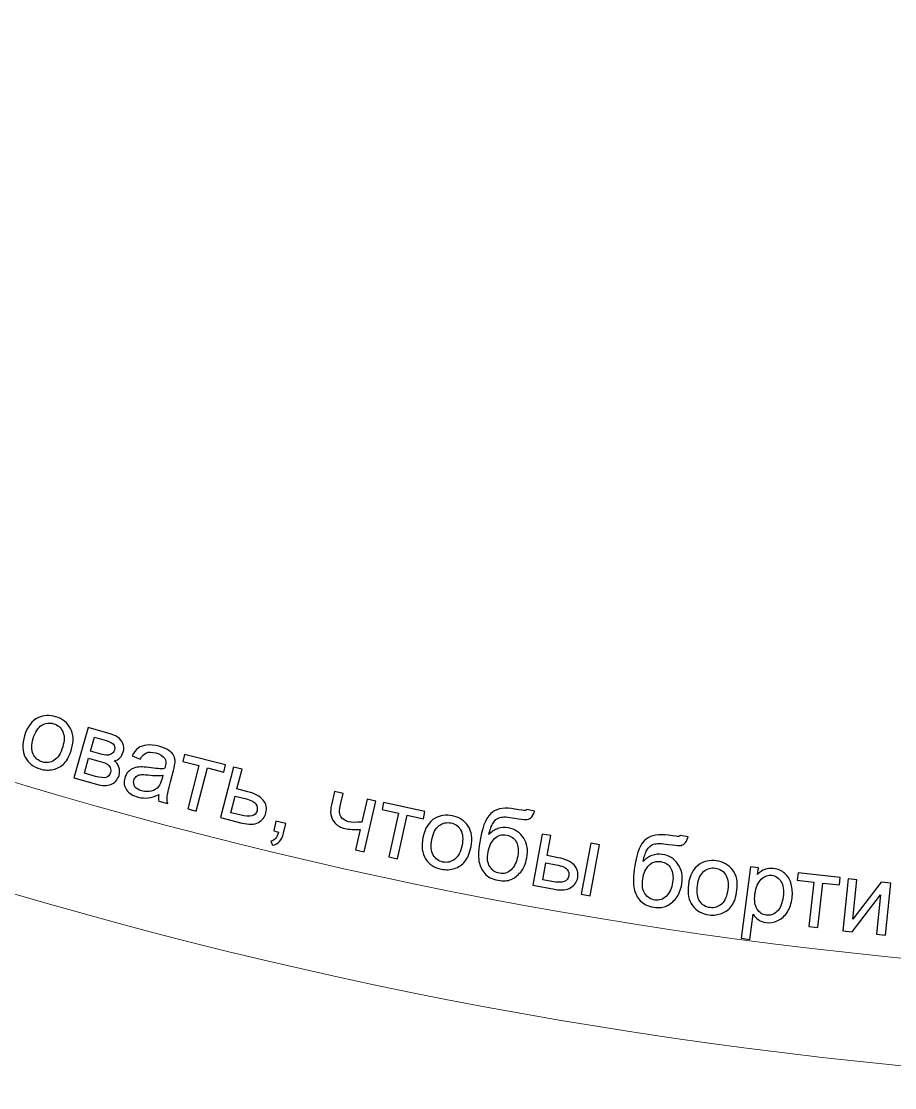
# Model space of a CAD drawing. Header units: millimetres. Extents: x -998 to 1016, y -1915 to 1914.
# Drawn here: x 81.6 to 155.1, y -1914.8 to -1825.1 of the extents above; entities that cross this region are included whole.
import ezdxf

# ---------------------------------------------------------------- set-up
doc = ezdxf.new("R2010")
doc.units = ezdxf.units.MM
doc.header["$MEASUREMENT"] = 0
doc.layers.add('layer 1', color=7, linetype='Continuous')

msp = doc.modelspace()

# ---------------------------------------------------------------- linework, layer by layer
at = {"layer": 'layer 1', "color": 2, "lineweight": 20}
msp.add_open_spline([(194.3957, -1114.8459), (124.2, -1114.8458), (58.2417, -1132.9496), (0.896, -1164.7091), (0.896, -1164.7091), (0.896, -1164.7091), (-12.0945, -1172.2086), (-12.0945, -1172.2086), (-12.0945, -1172.2086), (-125.2622, -1240.5539), (-201.8214, -1363.3757), (-205.4554, -1504.3458), (-205.4554, -1504.3458), (-205.4554, -1504.3458), (-170.9966, -1504.3458), (-170.9966, -1504.3458), (-170.9966, -1504.3458), (-170.9965, -1502.689), (-169.6534, -1501.3459), (-167.9964, -1501.3458), (-167.9964, -1501.3458), (-166.3398, -1501.3458), (-164.9752, -1502.6895), (-164.9966, -1504.3458), (-164.9966, -1504.3458), (-164.9966, -1504.3458), (-164.9967, -1504.3537), (-164.9967, -1504.3537), (-164.9967, -1504.3537), (-164.9967, -1504.3537), (-164.9967, -1525.3381), (-164.9967, -1525.3381), (-164.9967, -1525.3381), (-164.9967, -1525.3381), (-164.9966, -1525.3459), (-164.9966, -1525.3459), (-164.9966, -1525.3459), (-164.9752, -1527.0022), (-166.3398, -1528.3458), (-167.9966, -1528.3459), (-167.9966, -1528.3459), (-169.6534, -1528.3458), (-170.9965, -1527.0026), (-170.9965, -1525.3457), (-170.9965, -1525.3457), (-170.9965, -1525.3457), (-205.4554, -1525.3457), (-205.4554, -1525.3457), (-205.4554, -1525.3457), (-201.8212, -1666.315), (-125.2624, -1789.1349), (-12.0967, -1857.4819), (-12.0967, -1857.4819), (-12.0967, -1857.4819), (0.8935, -1864.9816), (0.8935, -1864.9816), (0.8935, -1864.9816), (58.2391, -1896.7429), (124.1991, -1914.8459), (194.3956, -1914.8459), (194.3956, -1914.8459), (263.5146, -1914.8459), (328.5246, -1897.2959), (385.2469, -1866.4366), (385.2469, -1866.4366), (385.2469, -1866.4366), (367.9563, -1836.489), (367.9563, -1836.489), (367.9563, -1836.489), (366.5217, -1837.3173), (364.6868, -1836.8255), (363.8584, -1835.3909), (363.8584, -1835.3909), (363.03, -1833.956), (363.5113, -1832.1024), (364.9564, -1831.2928), (364.9564, -1831.2928), (364.9564, -1831.2928), (364.9632, -1831.289), (364.9632, -1831.289), (364.9632, -1831.289), (364.9632, -1831.289), (383.1363, -1820.7968), (383.1363, -1820.7968), (383.1363, -1820.7968), (383.1363, -1820.7968), (383.143, -1820.7928), (383.143, -1820.7928), (383.143, -1820.7928), (384.5665, -1819.946), (386.4126, -1820.4561), (387.241, -1821.8909), (387.241, -1821.8909), (388.0694, -1823.3256), (387.5779, -1825.1605), (386.143, -1825.9889), (386.143, -1825.9889), (386.143, -1825.9889), (403.4201, -1855.9137), (403.4201, -1855.9137), (403.4201, -1855.9137), (515.9759, -1786.7795), (591.7027, -1663.5077), (594.3007, -1522.3458), (594.3007, -1522.3458), (594.3007, -1522.3458), (594.3007, -1507.3459), (594.3007, -1507.3459), (594.3007, -1507.3459), (591.7029, -1366.1862), (515.9772, -1242.9176), (403.4252, -1173.7812), (403.4252, -1173.7812), (403.4252, -1173.7812), (386.1526, -1203.6984), (386.1526, -1203.6984), (386.1526, -1203.6984), (387.5872, -1204.5268), (388.079, -1206.3617), (387.2506, -1207.7965), (387.2506, -1207.7965), (386.4221, -1209.2312), (384.5762, -1209.7413), (383.1525, -1208.8946), (383.1525, -1208.8946), (383.1525, -1208.8946), (383.1459, -1208.8906), (383.1459, -1208.8906), (383.1459, -1208.8906), (383.1459, -1208.8906), (364.9728, -1198.3983), (364.9728, -1198.3983), (364.9728, -1198.3983), (364.9728, -1198.3983), (364.9661, -1198.3945), (364.9661, -1198.3945), (364.9661, -1198.3945), (363.5207, -1197.5851), (363.0396, -1195.7313), (363.868, -1194.2965), (363.868, -1194.2965), (364.6963, -1192.8617), (366.531, -1192.37), (367.9659, -1193.1984), (367.9659, -1193.1984), (367.9659, -1193.1984), (385.2521, -1163.2578), (385.2521, -1163.2578), (385.2521, -1163.2578), (328.5313, -1132.3934), (263.5166, -1114.8459), (194.3957, -1114.8459)], degree=3, knots=[0, 0, 0, 0, 0.025641, 0.025641, 0.025641, 0.025641, 0.0512821, 0.0512821, 0.0512821, 0.0512821, 0.0769231, 0.0769231, 0.0769231, 0.0769231, 0.1025641, 0.1025641, 0.1025641, 0.1025641, 0.1282051, 0.1282051, 0.1282051, 0.1282051, 0.1538462, 0.1538462, 0.1538462, 0.1538462, 0.1794872, 0.1794872, 0.1794872, 0.1794872, 0.2051282, 0.2051282, 0.2051282, 0.2051282, 0.2307692, 0.2307692, 0.2307692, 0.2307692, 0.2564103, 0.2564103, 0.2564103, 0.2564103, 0.2820513, 0.2820513, 0.2820513, 0.2820513, 0.3076923, 0.3076923, 0.3076923, 0.3076923, 0.3333333, 0.3333333, 0.3333333, 0.3333333, 0.3589744, 0.3589744, 0.3589744, 0.3589744, 0.3846154, 0.3846154, 0.3846154, 0.3846154, 0.4102564, 0.4102564, 0.4102564, 0.4102564, 0.4358974, 0.4358974, 0.4358974, 0.4358974, 0.4615385, 0.4615385, 0.4615385, 0.4615385, 0.4871795, 0.4871795, 0.4871795, 0.4871795, 0.5128205, 0.5128205, 0.5128205, 0.5128205, 0.5384615, 0.5384615, 0.5384615, 0.5384615, 0.5641026, 0.5641026, 0.5641026, 0.5641026, 0.5897436, 0.5897436, 0.5897436, 0.5897436, 0.6153846, 0.6153846, 0.6153846, 0.6153846, 0.6410256, 0.6410256, 0.6410256, 0.6410256, 0.6666667, 0.6666667, 0.6666667, 0.6666667, 0.6923077, 0.6923077, 0.6923077, 0.6923077, 0.7179487, 0.7179487, 0.7179487, 0.7179487, 0.7435897, 0.7435897, 0.7435897, 0.7435897, 0.7692308, 0.7692308, 0.7692308, 0.7692308, 0.7948718, 0.7948718, 0.7948718, 0.7948718, 0.8205128, 0.8205128, 0.8205128, 0.8205128, 0.8461538, 0.8461538, 0.8461538, 0.8461538, 0.8717949, 0.8717949, 0.8717949, 0.8717949, 0.8974359, 0.8974359, 0.8974359, 0.8974359, 0.9230769, 0.9230769, 0.9230769, 0.9230769, 0.9487179, 0.9487179, 0.9487179, 0.9487179, 1, 1, 1, 1], dxfattribs=at)
at = {"layer": 'layer 1', "color": 250, "lineweight": 20}
msp.add_open_spline([(-196.2882, -1498.3028), (-196.2882, -1498.3028), (-196.1118, -1534.3457), (-196.1118, -1534.3457), (-196.1118, -1534.3457), (-189.6966, -1664.3935), (-119.0087, -1782.3638), (-7.5194, -1849.7323), (-7.5194, -1849.7323), (-7.5194, -1849.7323), (5.3237, -1857.1471), (5.3237, -1857.1471), (5.3237, -1857.1471), (63.3321, -1889.2601), (128.1011, -1905.8459), (194.3956, -1905.8459), (194.3956, -1905.8459), (269.9836, -1905.8459), (333.9758, -1880.035), (398.2295, -1843.2738)], degree=3, knots=[0, 0, 0, 0, 0.1666667, 0.1666667, 0.1666667, 0.1666667, 0.3333333, 0.3333333, 0.3333333, 0.3333333, 0.5, 0.5, 0.5, 0.5, 0.6666667, 0.6666667, 0.6666667, 0.6666667, 1, 1, 1, 1], dxfattribs=at)
at = {"layer": 'layer 1', "color": 250}
for points, knots in [([(81.829, -1885.22), (82.0606, -1884.4398), (82.4474, -1883.9269), (82.9921, -1883.68), (82.9921, -1883.68), (83.4469, -1883.4759), (83.9337, -1883.4507), (84.4537, -1883.6047), (84.4537, -1883.6047), (85.0332, -1883.7767), (85.4498, -1884.1061), (85.7035, -1884.5944), (85.7035, -1884.5944), (85.9586, -1885.0814), (85.987, -1885.6598), (85.7901, -1886.3283), (85.7901, -1886.3283), (85.6292, -1886.8696), (85.421, -1887.2714), (85.167, -1887.5339), (85.167, -1887.5339), (84.9129, -1887.7962), (84.6048, -1887.9672), (84.2439, -1888.0466), (84.2439, -1888.0466), (83.8817, -1888.1275), (83.5176, -1888.1125), (83.1515, -1888.0029), (83.1515, -1888.0029), (82.5622, -1887.8296), (82.1413, -1887.4987), (81.8905, -1887.0132), (81.8905, -1887.0132), (81.6395, -1886.5276), (81.6181, -1885.9309), (81.829, -1885.22)], [0, 0, 0, 0, 0.1, 0.1, 0.1, 0.1, 0.2, 0.2, 0.2, 0.2, 0.3, 0.3, 0.3, 0.3, 0.4, 0.4, 0.4, 0.4, 0.5, 0.5, 0.5, 0.5, 0.6, 0.6, 0.6, 0.6, 0.7, 0.7, 0.7, 0.7, 0.8, 0.8, 0.8, 0.8, 1, 1, 1, 1]), ([(82.5624, -1885.4363), (82.4029, -1885.9761), (82.401, -1886.4136), (82.5566, -1886.7515), (82.5566, -1886.7515), (82.7121, -1887.0894), (82.9687, -1887.311), (83.3248, -1887.4178), (83.3248, -1887.4178), (83.6781, -1887.5217), (84.0137, -1887.4749), (84.3274, -1887.2743), (84.3274, -1887.2743), (84.6425, -1887.0751), (84.8818, -1886.6985), (85.0454, -1886.1473), (85.0454, -1886.1473), (85.1994, -1885.6258), (85.1986, -1885.1968), (85.0417, -1884.859), (85.0417, -1884.859), (84.8846, -1884.5211), (84.6309, -1884.2994), (84.279, -1884.1954), (84.279, -1884.1954), (83.9228, -1884.0901), (83.5872, -1884.1355), (83.2735, -1884.3333), (83.2735, -1884.3333), (82.9585, -1884.5297), (82.7219, -1884.8978), (82.5624, -1885.4363)], [0, 0, 0, 0, 0.1111111, 0.1111111, 0.1111111, 0.1111111, 0.2222222, 0.2222222, 0.2222222, 0.2222222, 0.3333333, 0.3333333, 0.3333333, 0.3333333, 0.4444444, 0.4444444, 0.4444444, 0.4444444, 0.5555556, 0.5555556, 0.5555556, 0.5555556, 0.6666667, 0.6666667, 0.6666667, 0.6666667, 0.7777778, 0.7777778, 0.7777778, 0.7777778, 1, 1, 1, 1]), ([(87.1791, -1884.5267), (87.1791, -1884.5267), (88.8285, -1884.9924), (88.8285, -1884.9924), (88.8285, -1884.9924), (89.2338, -1885.1071), (89.5262, -1885.2249), (89.7043, -1885.3486), (89.7043, -1885.3486), (89.8824, -1885.4723), (90.0169, -1885.6442), (90.1078, -1885.8641), (90.1078, -1885.8641), (90.2001, -1886.084), (90.2092, -1886.321), (90.1378, -1886.5724), (90.1378, -1886.5724), (90.0819, -1886.7729), (89.9906, -1886.9368), (89.864, -1887.0641), (89.864, -1887.0641), (89.7387, -1887.1901), (89.578, -1887.2794), (89.3834, -1887.3335), (89.3834, -1887.3335), (89.5629, -1887.4558), (89.6932, -1887.6262), (89.7728, -1887.8447), (89.7728, -1887.8447), (89.8524, -1888.0632), (89.8572, -1888.2975), (89.7873, -1888.546), (89.7873, -1888.546), (89.6486, -1888.9387), (89.4206, -1889.1961), (89.1062, -1889.3154), (89.1062, -1889.3154), (88.7919, -1889.4362), (88.3869, -1889.4259), (87.8912, -1889.286), (87.8912, -1889.286), (87.8912, -1889.286), (85.9876, -1888.749), (85.9876, -1888.749), (85.9876, -1888.749), (85.9876, -1888.749), (87.1791, -1884.5267), (87.1791, -1884.5267)], [0, 0, 0, 0, 0.0769231, 0.0769231, 0.0769231, 0.0769231, 0.1538462, 0.1538462, 0.1538462, 0.1538462, 0.2307692, 0.2307692, 0.2307692, 0.2307692, 0.3076923, 0.3076923, 0.3076923, 0.3076923, 0.3846154, 0.3846154, 0.3846154, 0.3846154, 0.4615385, 0.4615385, 0.4615385, 0.4615385, 0.5384615, 0.5384615, 0.5384615, 0.5384615, 0.6153846, 0.6153846, 0.6153846, 0.6153846, 0.6923077, 0.6923077, 0.6923077, 0.6923077, 0.7692308, 0.7692308, 0.7692308, 0.7692308, 0.8461538, 0.8461538, 0.8461538, 0.8461538, 1, 1, 1, 1]), ([(87.3931, -1886.506), (87.3931, -1886.506), (88.1556, -1886.7214), (88.1556, -1886.7214), (88.1556, -1886.7214), (88.4606, -1886.8066), (88.6752, -1886.8499), (88.7979, -1886.851), (88.7979, -1886.851), (88.9207, -1886.8506), (89.0406, -1886.8151), (89.1589, -1886.7442), (89.1589, -1886.7442), (89.2759, -1886.6734), (89.3533, -1886.5701), (89.3911, -1886.4346), (89.3911, -1886.4346), (89.4539, -1886.2114), (89.4197, -1886.0352), (89.2867, -1885.9028), (89.2867, -1885.9028), (89.1536, -1885.7705), (88.8965, -1885.6513), (88.5138, -1885.5435), (88.5138, -1885.5435), (88.5138, -1885.5435), (87.7273, -1885.3212), (87.7273, -1885.3212), (87.7273, -1885.3212), (87.7273, -1885.3212), (87.3931, -1886.506), (87.3931, -1886.506)], [0, 0, 0, 0, 0.1111111, 0.1111111, 0.1111111, 0.1111111, 0.2222222, 0.2222222, 0.2222222, 0.2222222, 0.3333333, 0.3333333, 0.3333333, 0.3333333, 0.4444444, 0.4444444, 0.4444444, 0.4444444, 0.5555556, 0.5555556, 0.5555556, 0.5555556, 0.6666667, 0.6666667, 0.6666667, 0.6666667, 0.7777778, 0.7777778, 0.7777778, 0.7777778, 1, 1, 1, 1]), ([(93.121, -1890.1656), (92.7957, -1890.3236), (92.4984, -1890.4166), (92.2276, -1890.446), (92.2276, -1890.446), (91.9568, -1890.4754), (91.6801, -1890.454), (91.3975, -1890.3804), (91.3975, -1890.3804), (90.9314, -1890.2583), (90.6017, -1890.0522), (90.4099, -1889.7595), (90.4099, -1889.7595), (90.2195, -1889.4654), (90.1688, -1889.1425), (90.2618, -1888.7879), (90.2618, -1888.7879), (90.3159, -1888.5802), (90.4125, -1888.402), (90.5516, -1888.2546), (90.5516, -1888.2546), (90.6907, -1888.1073), (90.8497, -1888.0022), (91.0301, -1887.9379), (91.0301, -1887.9379), (91.2104, -1887.8736), (91.4036, -1887.839), (91.6096, -1887.8367), (91.6096, -1887.8367), (91.7606, -1887.836), (91.9836, -1887.8548), (92.2772, -1887.8945), (92.2772, -1887.8945), (92.8759, -1887.9751), (93.3248, -1888.0043), (93.6253, -1887.979), (93.6253, -1887.979), (93.6531, -1887.8815), (93.6712, -1887.8193), (93.6781, -1887.7925), (93.6781, -1887.7925), (93.7545, -1887.5001), (93.7394, -1887.2758), (93.6344, -1887.1196), (93.6344, -1887.1196), (93.4937, -1886.9099), (93.2404, -1886.7572), (92.8788, -1886.6628), (92.8788, -1886.6628), (92.5398, -1886.5754), (92.2744, -1886.5694), (92.0829, -1886.6465), (92.0829, -1886.6465), (91.8912, -1886.7235), (91.717, -1886.902), (91.5616, -1887.1835), (91.5616, -1887.1835), (91.5616, -1887.1835), (90.8831, -1886.9042), (90.8831, -1886.9042), (90.8831, -1886.9042), (91.0244, -1886.6199), (91.1928, -1886.4047), (91.3883, -1886.2571), (91.3883, -1886.2571), (91.5824, -1886.1096), (91.8318, -1886.0224), (92.1351, -1885.9942), (92.1351, -1885.9942), (92.4384, -1885.9662), (92.7715, -1886), (93.1375, -1886.0944), (93.1375, -1886.0944), (93.4991, -1886.1889), (93.7833, -1886.3075), (93.9871, -1886.452), (93.9871, -1886.452), (94.1923, -1886.5965), (94.3313, -1886.7469), (94.4038, -1886.9032), (94.4038, -1886.9032), (94.4766, -1887.0609), (94.5084, -1887.2428), (94.5007, -1887.4517), (94.5007, -1887.4517), (94.4928, -1887.5802), (94.4472, -1887.8048), (94.3639, -1888.124), (94.3639, -1888.124), (94.3639, -1888.124), (94.1155, -1889.0846), (94.1155, -1889.0846), (94.1155, -1889.0846), (93.942, -1889.7529), (93.8464, -1890.1808), (93.8316, -1890.3658), (93.8316, -1890.3658), (93.8155, -1890.5507), (93.8318, -1890.7368), (93.8806, -1890.9229), (93.8806, -1890.9229), (93.8806, -1890.9229), (93.1291, -1890.7272), (93.1291, -1890.7272), (93.1291, -1890.7272), (93.0931, -1890.558), (93.0909, -1890.3718), (93.121, -1890.1656)], [0, 0, 0, 0, 0.0357143, 0.0357143, 0.0357143, 0.0357143, 0.0714286, 0.0714286, 0.0714286, 0.0714286, 0.1071429, 0.1071429, 0.1071429, 0.1071429, 0.1428571, 0.1428571, 0.1428571, 0.1428571, 0.1785714, 0.1785714, 0.1785714, 0.1785714, 0.2142857, 0.2142857, 0.2142857, 0.2142857, 0.25, 0.25, 0.25, 0.25, 0.2857143, 0.2857143, 0.2857143, 0.2857143, 0.3214286, 0.3214286, 0.3214286, 0.3214286, 0.3571429, 0.3571429, 0.3571429, 0.3571429, 0.3928571, 0.3928571, 0.3928571, 0.3928571, 0.4285714, 0.4285714, 0.4285714, 0.4285714, 0.4642857, 0.4642857, 0.4642857, 0.4642857, 0.5, 0.5, 0.5, 0.5, 0.5357143, 0.5357143, 0.5357143, 0.5357143, 0.5714286, 0.5714286, 0.5714286, 0.5714286, 0.6071429, 0.6071429, 0.6071429, 0.6071429, 0.6428571, 0.6428571, 0.6428571, 0.6428571, 0.6785714, 0.6785714, 0.6785714, 0.6785714, 0.7142857, 0.7142857, 0.7142857, 0.7142857, 0.75, 0.75, 0.75, 0.75, 0.7857143, 0.7857143, 0.7857143, 0.7857143, 0.8214286, 0.8214286, 0.8214286, 0.8214286, 0.8571429, 0.8571429, 0.8571429, 0.8571429, 0.8928571, 0.8928571, 0.8928571, 0.8928571, 0.9285714, 0.9285714, 0.9285714, 0.9285714, 1, 1, 1, 1]), ([(86.8686, -1888.3629), (86.8686, -1888.3629), (87.8119, -1888.6286), (87.8119, -1888.6286), (87.8119, -1888.6286), (88.2172, -1888.7433), (88.508, -1888.7736), (88.6856, -1888.7224), (88.6856, -1888.7224), (88.8633, -1888.6712), (88.9885, -1888.5311), (89.0627, -1888.3023), (89.0627, -1888.3023), (89.1005, -1888.1681), (89.0917, -1888.0299), (89.0363, -1887.8903), (89.0363, -1887.8903), (88.9823, -1887.7508), (88.889, -1887.6451), (88.7561, -1887.575), (88.7561, -1887.575), (88.6247, -1887.5047), (88.4043, -1887.4263), (88.0937, -1887.3382), (88.0937, -1887.3382), (88.0937, -1887.3382), (87.2266, -1887.0949), (87.2266, -1887.0949), (87.2266, -1887.0949), (87.2266, -1887.0949), (86.8686, -1888.3629), (86.8686, -1888.3629)], [0, 0, 0, 0, 0.1111111, 0.1111111, 0.1111111, 0.1111111, 0.2222222, 0.2222222, 0.2222222, 0.2222222, 0.3333333, 0.3333333, 0.3333333, 0.3333333, 0.4444444, 0.4444444, 0.4444444, 0.4444444, 0.5555556, 0.5555556, 0.5555556, 0.5555556, 0.6666667, 0.6666667, 0.6666667, 0.6666667, 0.7777778, 0.7777778, 0.7777778, 0.7777778, 1, 1, 1, 1]), ([(95.3032, -1886.7759), (95.3032, -1886.7759), (98.7531, -1887.6713), (98.7531, -1887.6713), (98.7531, -1887.6713), (98.7531, -1887.6713), (98.599, -1888.2674), (98.599, -1888.2674), (98.599, -1888.2674), (98.599, -1888.2674), (97.2315, -1887.912), (97.2315, -1887.912), (97.2315, -1887.912), (97.2315, -1887.912), (96.2833, -1891.5625), (96.2833, -1891.5625), (96.2833, -1891.5625), (96.2833, -1891.5625), (95.5671, -1891.3765), (95.5671, -1891.3765), (95.5671, -1891.3765), (95.5671, -1891.3765), (96.5152, -1887.7261), (96.5152, -1887.7261), (96.5152, -1887.7261), (96.5152, -1887.7261), (95.1477, -1887.372), (95.1477, -1887.372), (95.1477, -1887.372), (95.1477, -1887.372), (95.3032, -1886.7759), (95.3032, -1886.7759)], [0, 0, 0, 0, 0.1111111, 0.1111111, 0.1111111, 0.1111111, 0.2222222, 0.2222222, 0.2222222, 0.2222222, 0.3333333, 0.3333333, 0.3333333, 0.3333333, 0.4444444, 0.4444444, 0.4444444, 0.4444444, 0.5555556, 0.5555556, 0.5555556, 0.5555556, 0.6666667, 0.6666667, 0.6666667, 0.6666667, 0.7777778, 0.7777778, 0.7777778, 0.7777778, 1, 1, 1, 1]), ([(99.4161, -1887.8468), (99.4161, -1887.8468), (100.1367, -1888.0307), (100.1367, -1888.0307), (100.1367, -1888.0307), (100.1367, -1888.0307), (99.7107, -1889.6919), (99.7107, -1889.6919), (99.7107, -1889.6919), (99.7107, -1889.6919), (100.6245, -1889.9257), (100.6245, -1889.9257), (100.6245, -1889.9257), (101.2196, -1890.0781), (101.6481, -1890.3107), (101.9111, -1890.6231), (101.9111, -1890.6231), (102.1728, -1890.9371), (102.2524, -1891.2957), (102.1483, -1891.7019), (102.1483, -1891.7019), (102.0585, -1892.0572), (101.8462, -1892.3262), (101.5141, -1892.5102), (101.5141, -1892.5102), (101.1806, -1892.6928), (100.7206, -1892.7101), (100.1297, -1892.559), (100.1297, -1892.559), (100.1297, -1892.559), (98.3288, -1892.0987), (98.3288, -1892.0987), (98.3288, -1892.0987), (98.3288, -1892.0987), (99.4161, -1887.8468), (99.4161, -1887.8468)], [0, 0, 0, 0, 0.1, 0.1, 0.1, 0.1, 0.2, 0.2, 0.2, 0.2, 0.3, 0.3, 0.3, 0.3, 0.4, 0.4, 0.4, 0.4, 0.5, 0.5, 0.5, 0.5, 0.6, 0.6, 0.6, 0.6, 0.7, 0.7, 0.7, 0.7, 0.8, 0.8, 0.8, 0.8, 1, 1, 1, 1]), ([(93.4782, -1888.5427), (93.1905, -1888.5821), (92.7741, -1888.5711), (92.2319, -1888.51), (92.2319, -1888.51), (91.9256, -1888.4759), (91.704, -1888.4699), (91.5673, -1888.4916), (91.5673, -1888.4916), (91.4305, -1888.5119), (91.3163, -1888.566), (91.2236, -1888.6511), (91.2236, -1888.6511), (91.1294, -1888.7362), (91.0663, -1888.8423), (91.0344, -1888.9666), (91.0344, -1888.9666), (90.9844, -1889.1587), (91.0163, -1889.3379), (91.127, -1889.5038), (91.127, -1889.5038), (91.2392, -1889.6684), (91.4359, -1889.7875), (91.7156, -1889.8612), (91.7156, -1889.8612), (91.9925, -1889.9333), (92.255, -1889.9365), (92.503, -1889.8705), (92.503, -1889.8705), (92.7497, -1889.806), (92.951, -1889.6809), (93.1068, -1889.4968), (93.1068, -1889.4968), (93.2262, -1889.3538), (93.3282, -1889.1247), (93.4101, -1888.8069), (93.4101, -1888.8069), (93.4101, -1888.8069), (93.4782, -1888.5427), (93.4782, -1888.5427)], [0, 0, 0, 0, 0.0909091, 0.0909091, 0.0909091, 0.0909091, 0.1818182, 0.1818182, 0.1818182, 0.1818182, 0.2727273, 0.2727273, 0.2727273, 0.2727273, 0.3636364, 0.3636364, 0.3636364, 0.3636364, 0.4545455, 0.4545455, 0.4545455, 0.4545455, 0.5454545, 0.5454545, 0.5454545, 0.5454545, 0.6363636, 0.6363636, 0.6363636, 0.6363636, 0.7272727, 0.7272727, 0.7272727, 0.7272727, 0.8181818, 0.8181818, 0.8181818, 0.8181818, 1, 1, 1, 1]), ([(107.9205, -1889.9081), (107.9205, -1889.9081), (108.6458, -1890.0759), (108.6458, -1890.0759), (108.6458, -1890.0759), (108.6458, -1890.0759), (108.4596, -1890.8845), (108.4596, -1890.8845), (108.4596, -1890.8845), (108.3792, -1891.2331), (108.3411, -1891.4913), (108.3468, -1891.6578), (108.3468, -1891.6578), (108.3524, -1891.8243), (108.4202, -1891.9852), (108.5514, -1892.1376), (108.5514, -1892.1376), (108.6826, -1892.2913), (108.8689, -1892.3958), (109.1074, -1892.4509), (109.1074, -1892.4509), (109.3812, -1892.5143), (109.7523, -1892.5227), (110.2207, -1892.479), (110.2207, -1892.479), (110.2207, -1892.479), (110.668, -1890.5415), (110.668, -1890.5415), (110.668, -1890.5415), (110.668, -1890.5415), (111.3919, -1890.7093), (111.3919, -1890.7093), (111.3919, -1890.7093), (111.3919, -1890.7093), (110.4058, -1894.9851), (110.4058, -1894.9851), (110.4058, -1894.9851), (110.4058, -1894.9851), (109.6804, -1894.8186), (109.6804, -1894.8186), (109.6804, -1894.8186), (109.6804, -1894.8186), (110.0783, -1893.0942), (110.0783, -1893.0942), (110.0783, -1893.0942), (109.5999, -1893.1309), (109.1681, -1893.1056), (108.7814, -1893.0166), (108.7814, -1893.0166), (108.457, -1892.9405), (108.1888, -1892.7923), (107.9786, -1892.5694), (107.9786, -1892.5694), (107.7683, -1892.3479), (107.6469, -1892.1066), (107.613, -1891.8469), (107.613, -1891.8469), (107.5805, -1891.5887), (107.5961, -1891.315), (107.6623, -1891.0271), (107.6623, -1891.0271), (107.6623, -1891.0271), (107.9205, -1889.9081), (107.9205, -1889.9081)], [0, 0, 0, 0, 0.0588235, 0.0588235, 0.0588235, 0.0588235, 0.1176471, 0.1176471, 0.1176471, 0.1176471, 0.1764706, 0.1764706, 0.1764706, 0.1764706, 0.2352941, 0.2352941, 0.2352941, 0.2352941, 0.2941176, 0.2941176, 0.2941176, 0.2941176, 0.3529412, 0.3529412, 0.3529412, 0.3529412, 0.4117647, 0.4117647, 0.4117647, 0.4117647, 0.4705882, 0.4705882, 0.4705882, 0.4705882, 0.5294118, 0.5294118, 0.5294118, 0.5294118, 0.5882353, 0.5882353, 0.5882353, 0.5882353, 0.6470588, 0.6470588, 0.6470588, 0.6470588, 0.7058824, 0.7058824, 0.7058824, 0.7058824, 0.7647059, 0.7647059, 0.7647059, 0.7647059, 0.8235294, 0.8235294, 0.8235294, 0.8235294, 0.8823529, 0.8823529, 0.8823529, 0.8823529, 1, 1, 1, 1]), ([(99.2005, -1891.6902), (99.2005, -1891.6902), (99.9578, -1891.884), (99.9578, -1891.884), (99.9578, -1891.884), (100.4133, -1892.0009), (100.7533, -1892.0272), (100.9764, -1891.9656), (100.9764, -1891.9656), (101.2009, -1891.9027), (101.3425, -1891.7534), (101.4038, -1891.5151), (101.4038, -1891.5151), (101.4508, -1891.3318), (101.4202, -1891.1483), (101.3133, -1890.9674), (101.3133, -1890.9674), (101.2066, -1890.7865), (100.905, -1890.6333), (100.4114, -1890.5065), (100.4114, -1890.5065), (100.4114, -1890.5065), (99.5596, -1890.2885), (99.5596, -1890.2885), (99.5596, -1890.2885), (99.5596, -1890.2885), (99.2005, -1891.6902), (99.2005, -1891.6902)], [0, 0, 0, 0, 0.125, 0.125, 0.125, 0.125, 0.25, 0.25, 0.25, 0.25, 0.375, 0.375, 0.375, 0.375, 0.5, 0.5, 0.5, 0.5, 0.625, 0.625, 0.625, 0.625, 0.75, 0.75, 0.75, 0.75, 1, 1, 1, 1]), ([(112.0528, -1890.8316), (112.0528, -1890.8316), (115.5363, -1891.5942), (115.5363, -1891.5942), (115.5363, -1891.5942), (115.5363, -1891.5942), (115.4049, -1892.195), (115.4049, -1892.195), (115.4049, -1892.195), (115.4049, -1892.195), (114.0242, -1891.8937), (114.0242, -1891.8937), (114.0242, -1891.8937), (114.0242, -1891.8937), (113.2173, -1895.5789), (113.2173, -1895.5789), (113.2173, -1895.5789), (113.2173, -1895.5789), (112.4952, -1895.4204), (112.4952, -1895.4204), (112.4952, -1895.4204), (112.4952, -1895.4204), (113.3021, -1891.7352), (113.3021, -1891.7352), (113.3021, -1891.7352), (113.3021, -1891.7352), (111.9214, -1891.4324), (111.9214, -1891.4324), (111.9214, -1891.4324), (111.9214, -1891.4324), (112.0528, -1890.8316), (112.0528, -1890.8316)], [0, 0, 0, 0, 0.1111111, 0.1111111, 0.1111111, 0.1111111, 0.2222222, 0.2222222, 0.2222222, 0.2222222, 0.3333333, 0.3333333, 0.3333333, 0.3333333, 0.4444444, 0.4444444, 0.4444444, 0.4444444, 0.5555556, 0.5555556, 0.5555556, 0.5555556, 0.6666667, 0.6666667, 0.6666667, 0.6666667, 0.7777778, 0.7777778, 0.7777778, 0.7777778, 1, 1, 1, 1]), ([(115.367, -1893.7917), (115.5276, -1892.9936), (115.8665, -1892.4485), (116.3881, -1892.1538), (116.3881, -1892.1538), (116.822, -1891.9096), (117.3049, -1891.8406), (117.838, -1891.948), (117.838, -1891.948), (118.4289, -1892.0669), (118.8739, -1892.3576), (119.1716, -1892.8214), (119.1716, -1892.8214), (119.4693, -1893.2851), (119.5494, -1893.8583), (119.4118, -1894.5423), (119.4118, -1894.5423), (119.3, -1895.0952), (119.1294, -1895.5151), (118.8999, -1895.798), (118.8999, -1895.798), (118.669, -1896.0824), (118.3777, -1896.2804), (118.0246, -1896.3922), (118.0246, -1896.3922), (117.6714, -1896.504), (117.3073, -1896.5226), (116.9322, -1896.4467), (116.9322, -1896.4467), (116.33, -1896.3248), (115.8822, -1896.0342), (115.5873, -1895.5733), (115.5873, -1895.5733), (115.2938, -1895.1124), (115.2208, -1894.5181), (115.367, -1893.7917)], [0, 0, 0, 0, 0.1, 0.1, 0.1, 0.1, 0.2, 0.2, 0.2, 0.2, 0.3, 0.3, 0.3, 0.3, 0.4, 0.4, 0.4, 0.4, 0.5, 0.5, 0.5, 0.5, 0.6, 0.6, 0.6, 0.6, 0.7, 0.7, 0.7, 0.7, 0.8, 0.8, 0.8, 0.8, 1, 1, 1, 1]), ([(124.1163, -1891.4261), (124.1163, -1891.4261), (124.7606, -1891.5547), (124.7606, -1891.5547), (124.7606, -1891.5547), (124.676, -1891.8394), (124.5749, -1892.028), (124.4545, -1892.1234), (124.4545, -1892.1234), (124.3341, -1892.2187), (124.1942, -1892.2689), (124.0319, -1892.2724), (124.0319, -1892.2724), (123.8696, -1892.2758), (123.5622, -1892.2349), (123.1068, -1892.1495), (123.1068, -1892.1495), (122.5034, -1892.0365), (122.0815, -1892.019), (121.8399, -1892.0942), (121.8399, -1892.0942), (121.5996, -1892.1692), (121.4069, -1892.3263), (121.2634, -1892.5641), (121.2634, -1892.5641), (121.1196, -1892.802), (121.0039, -1893.1218), (120.9187, -1893.5235), (120.9187, -1893.5235), (121.1527, -1893.2833), (121.4075, -1893.1194), (121.6788, -1893.0275), (121.6788, -1893.0275), (121.9502, -1892.9371), (122.241, -1892.9215), (122.5498, -1892.978), (122.5498, -1892.978), (123.1151, -1893.0837), (123.547, -1893.3652), (123.8454, -1893.8237), (123.8454, -1893.8237), (124.1438, -1894.2809), (124.2315, -1894.8415), (124.1071, -1895.5042), (124.1071, -1895.5042), (124.0129, -1896.0076), (123.8432, -1896.4032), (123.5963, -1896.69), (123.5963, -1896.69), (123.3494, -1896.9781), (123.0817, -1897.1857), (122.7932, -1897.3141), (122.7932, -1897.3141), (122.5047, -1897.4427), (122.1392, -1897.4649), (121.6978, -1897.3824), (121.6978, -1897.3824), (121.1861, -1897.2869), (120.8102, -1897.096), (120.5702, -1896.8084), (120.5702, -1896.8084), (120.3289, -1896.5208), (120.1668, -1896.1814), (120.0839, -1895.7873), (120.0839, -1895.7873), (120.0012, -1895.3932), (120.0437, -1894.7429), (120.2131, -1893.8363), (120.2131, -1893.8363), (120.4259, -1892.6971), (120.7609, -1891.9648), (121.2211, -1891.6425), (121.2211, -1891.6425), (121.6798, -1891.3187), (122.311, -1891.2327), (123.1118, -1891.3818), (123.1118, -1891.3818), (123.6095, -1891.4745), (123.8943, -1891.5196), (123.9649, -1891.5156), (123.9649, -1891.5156), (124.0355, -1891.5118), (124.0864, -1891.4824), (124.1163, -1891.4261)], [0, 0, 0, 0, 0.0454545, 0.0454545, 0.0454545, 0.0454545, 0.0909091, 0.0909091, 0.0909091, 0.0909091, 0.1363636, 0.1363636, 0.1363636, 0.1363636, 0.1818182, 0.1818182, 0.1818182, 0.1818182, 0.2272727, 0.2272727, 0.2272727, 0.2272727, 0.2727273, 0.2727273, 0.2727273, 0.2727273, 0.3181818, 0.3181818, 0.3181818, 0.3181818, 0.3636364, 0.3636364, 0.3636364, 0.3636364, 0.4090909, 0.4090909, 0.4090909, 0.4090909, 0.4545455, 0.4545455, 0.4545455, 0.4545455, 0.5, 0.5, 0.5, 0.5, 0.5454545, 0.5454545, 0.5454545, 0.5454545, 0.5909091, 0.5909091, 0.5909091, 0.5909091, 0.6363636, 0.6363636, 0.6363636, 0.6363636, 0.6818182, 0.6818182, 0.6818182, 0.6818182, 0.7272727, 0.7272727, 0.7272727, 0.7272727, 0.7727273, 0.7727273, 0.7727273, 0.7727273, 0.8181818, 0.8181818, 0.8181818, 0.8181818, 0.8636364, 0.8636364, 0.8636364, 0.8636364, 0.9090909, 0.9090909, 0.9090909, 0.9090909, 1, 1, 1, 1]), ([(102.8047, -1893.2314), (102.8047, -1893.2314), (102.9951, -1892.4059), (102.9951, -1892.4059), (102.9951, -1892.4059), (102.9951, -1892.4059), (103.8206, -1892.5965), (103.8206, -1892.5965), (103.8206, -1892.5965), (103.8206, -1892.5965), (103.6302, -1893.422), (103.6302, -1893.422), (103.6302, -1893.422), (103.5611, -1893.7253), (103.451, -1893.9582), (103.3001, -1894.1191), (103.3001, -1894.1191), (103.149, -1894.2814), (102.9458, -1894.3858), (102.689, -1894.4337), (102.689, -1894.4337), (102.689, -1894.4337), (102.5592, -1894.0781), (102.5592, -1894.0781), (102.5592, -1894.0781), (102.7271, -1894.0458), (102.8625, -1893.9738), (102.9656, -1893.8594), (102.9656, -1893.8594), (103.0686, -1893.7465), (103.1518, -1893.5688), (103.2153, -1893.326), (103.2153, -1893.326), (103.2153, -1893.326), (102.8047, -1893.2314), (102.8047, -1893.2314)], [0, 0, 0, 0, 0.1, 0.1, 0.1, 0.1, 0.2, 0.2, 0.2, 0.2, 0.3, 0.3, 0.3, 0.3, 0.4, 0.4, 0.4, 0.4, 0.5, 0.5, 0.5, 0.5, 0.6, 0.6, 0.6, 0.6, 0.7, 0.7, 0.7, 0.7, 0.8, 0.8, 0.8, 0.8, 1, 1, 1, 1]), ([(116.1159, -1893.9422), (116.0055, -1894.4936), (116.0423, -1894.9298), (116.2275, -1895.2536), (116.2275, -1895.2536), (116.4128, -1895.5758), (116.6887, -1895.7728), (117.0526, -1895.8474), (117.0526, -1895.8474), (117.415, -1895.9204), (117.7441, -1895.8424), (118.0397, -1895.6147), (118.0397, -1895.6147), (118.3354, -1895.3885), (118.5411, -1894.9926), (118.6544, -1894.427), (118.6544, -1894.427), (118.7619, -1893.8954), (118.7223, -1893.4677), (118.5356, -1893.144), (118.5356, -1893.144), (118.3489, -1892.8217), (118.0758, -1892.6247), (117.7162, -1892.5516), (117.7162, -1892.5516), (117.3509, -1892.4785), (117.0205, -1892.5537), (116.7263, -1892.7786), (116.7263, -1892.7786), (116.4307, -1893.0035), (116.2276, -1893.3908), (116.1159, -1893.9422)], [0, 0, 0, 0, 0.1111111, 0.1111111, 0.1111111, 0.1111111, 0.2222222, 0.2222222, 0.2222222, 0.2222222, 0.3333333, 0.3333333, 0.3333333, 0.3333333, 0.4444444, 0.4444444, 0.4444444, 0.4444444, 0.5555556, 0.5555556, 0.5555556, 0.5555556, 0.6666667, 0.6666667, 0.6666667, 0.6666667, 0.7777778, 0.7777778, 0.7777778, 0.7777778, 1, 1, 1, 1]), ([(123.3471, -1895.3412), (123.4311, -1894.8928), (123.3934, -1894.5045), (123.2356, -1894.1779), (123.2356, -1894.1779), (123.0762, -1893.8511), (122.8034, -1893.6523), (122.4156, -1893.5799), (122.4156, -1893.5799), (122.0125, -1893.5046), (121.6733, -1893.5976), (121.3969, -1893.8602), (121.3969, -1893.8602), (121.1219, -1894.1228), (120.9366, -1894.5072), (120.8426, -1895.0133), (120.8426, -1895.0133), (120.7484, -1895.5138), (120.7988, -1895.919), (120.9906, -1896.229), (120.9906, -1896.229), (121.1839, -1896.5403), (121.4568, -1896.7279), (121.8121, -1896.7945), (121.8121, -1896.7945), (122.1744, -1896.8625), (122.498, -1896.7638), (122.7816, -1896.4985), (122.7816, -1896.4985), (123.065, -1896.2331), (123.2531, -1895.8473), (123.3471, -1895.3412)], [0, 0, 0, 0, 0.1111111, 0.1111111, 0.1111111, 0.1111111, 0.2222222, 0.2222222, 0.2222222, 0.2222222, 0.3333333, 0.3333333, 0.3333333, 0.3333333, 0.4444444, 0.4444444, 0.4444444, 0.4444444, 0.5555556, 0.5555556, 0.5555556, 0.5555556, 0.6666667, 0.6666667, 0.6666667, 0.6666667, 0.7777778, 0.7777778, 0.7777778, 0.7777778, 1, 1, 1, 1]), ([(125.4131, -1893.4865), (125.4131, -1893.4865), (126.1449, -1893.624), (126.1449, -1893.624), (126.1449, -1893.624), (126.1449, -1893.624), (125.8293, -1895.3088), (125.8293, -1895.3088), (125.8293, -1895.3088), (125.8293, -1895.3088), (126.7556, -1895.4811), (126.7556, -1895.4811), (126.7556, -1895.4811), (127.359, -1895.594), (127.8026, -1895.7978), (128.0849, -1896.0927), (128.0849, -1896.0927), (128.3671, -1896.3875), (128.4699, -1896.7408), (128.3931, -1897.1525), (128.3931, -1897.1525), (128.3265, -1897.512), (128.1333, -1897.7948), (127.8134, -1897.9993), (127.8134, -1897.9993), (127.4936, -1898.2052), (127.0346, -1898.251), (126.4355, -1898.1395), (126.4355, -1898.1395), (126.4355, -1898.1395), (124.6083, -1897.7993), (124.6083, -1897.7993), (124.6083, -1897.7993), (124.6083, -1897.7993), (125.4131, -1893.4865), (125.4131, -1893.4865)], [0, 0, 0, 0, 0.1, 0.1, 0.1, 0.1, 0.2, 0.2, 0.2, 0.2, 0.3, 0.3, 0.3, 0.3, 0.4, 0.4, 0.4, 0.4, 0.5, 0.5, 0.5, 0.5, 0.6, 0.6, 0.6, 0.6, 0.7, 0.7, 0.7, 0.7, 0.8, 0.8, 0.8, 0.8, 1, 1, 1, 1]), ([(137.0318, -1893.608), (137.0318, -1893.608), (137.6788, -1893.7155), (137.6788, -1893.7155), (137.6788, -1893.7155), (137.6049, -1894.0029), (137.509, -1894.1956), (137.3913, -1894.2949), (137.3913, -1894.2949), (137.2748, -1894.3943), (137.1347, -1894.447), (136.9738, -1894.4558), (136.9738, -1894.4558), (136.8115, -1894.4646), (136.5026, -1894.4329), (136.0446, -1894.362), (136.0446, -1894.362), (135.4369, -1894.2689), (135.0151, -1894.2632), (134.776, -1894.3463), (134.776, -1894.3463), (134.537, -1894.4293), (134.3496, -1894.5917), (134.2139, -1894.8335), (134.2139, -1894.8335), (134.0767, -1895.0767), (133.9715, -1895.3992), (133.8983, -1895.8036), (133.8983, -1895.8036), (134.1257, -1895.5569), (134.3738, -1895.385), (134.6427, -1895.2852), (134.6427, -1895.2852), (134.9128, -1895.1869), (135.2023, -1895.1606), (135.5124, -1895.2093), (135.5124, -1895.2093), (136.0819, -1895.2964), (136.5218, -1895.5647), (136.8349, -1896.0127), (136.8349, -1896.0127), (137.1478, -1896.4622), (137.2527, -1897.0189), (137.1495, -1897.6871), (137.1495, -1897.6871), (137.0712, -1898.1932), (136.9133, -1898.5943), (136.6742, -1898.889), (136.6742, -1898.889), (136.4365, -1899.1837), (136.1754, -1899.3993), (135.8908, -1899.537), (135.8908, -1899.537), (135.6062, -1899.6748), (135.2419, -1899.709), (134.7979, -1899.6397), (134.7979, -1899.6397), (134.2833, -1899.5599), (133.9007, -1899.381), (133.6515, -1899.1012), (133.6515, -1899.1012), (133.4021, -1898.8216), (133.2294, -1898.486), (133.1333, -1898.0945), (133.1333, -1898.0945), (133.0387, -1897.7029), (133.0614, -1897.0511), (133.2017, -1896.139), (133.2017, -1896.139), (133.3788, -1894.993), (133.6929, -1894.2515), (134.1425, -1893.913), (134.1425, -1893.913), (134.5922, -1893.576), (135.2195, -1893.4701), (136.0258, -1893.5942), (136.0258, -1893.5942), (136.5262, -1893.671), (136.8124, -1893.7082), (136.883, -1893.7016), (136.883, -1893.7016), (136.9536, -1893.6965), (137.0032, -1893.6643), (137.0318, -1893.608)], [0, 0, 0, 0, 0.0454545, 0.0454545, 0.0454545, 0.0454545, 0.0909091, 0.0909091, 0.0909091, 0.0909091, 0.1363636, 0.1363636, 0.1363636, 0.1363636, 0.1818182, 0.1818182, 0.1818182, 0.1818182, 0.2272727, 0.2272727, 0.2272727, 0.2272727, 0.2727273, 0.2727273, 0.2727273, 0.2727273, 0.3181818, 0.3181818, 0.3181818, 0.3181818, 0.3636364, 0.3636364, 0.3636364, 0.3636364, 0.4090909, 0.4090909, 0.4090909, 0.4090909, 0.4545455, 0.4545455, 0.4545455, 0.4545455, 0.5, 0.5, 0.5, 0.5, 0.5454545, 0.5454545, 0.5454545, 0.5454545, 0.5909091, 0.5909091, 0.5909091, 0.5909091, 0.6363636, 0.6363636, 0.6363636, 0.6363636, 0.6818182, 0.6818182, 0.6818182, 0.6818182, 0.7272727, 0.7272727, 0.7272727, 0.7272727, 0.7727273, 0.7727273, 0.7727273, 0.7727273, 0.8181818, 0.8181818, 0.8181818, 0.8181818, 0.8636364, 0.8636364, 0.8636364, 0.8636364, 0.9090909, 0.9090909, 0.9090909, 0.9090909, 1, 1, 1, 1]), ([(129.5019, -1894.2494), (129.5019, -1894.2494), (130.2336, -1894.3869), (130.2336, -1894.3869), (130.2336, -1894.3869), (130.2336, -1894.3869), (129.4287, -1898.6983), (129.4287, -1898.6983), (129.4287, -1898.6983), (129.4287, -1898.6983), (128.697, -1898.5623), (128.697, -1898.5623), (128.697, -1898.5623), (128.697, -1898.5623), (129.5019, -1894.2494), (129.5019, -1894.2494)], [0, 0, 0, 0, 0.2, 0.2, 0.2, 0.2, 0.4, 0.4, 0.4, 0.4, 0.6, 0.6, 0.6, 0.6, 1, 1, 1, 1]), ([(125.4515, -1897.3348), (125.4515, -1897.3348), (126.2185, -1897.4781), (126.2185, -1897.4781), (126.2185, -1897.4781), (126.6824, -1897.5636), (127.0224, -1897.5694), (127.2415, -1897.4914), (127.2415, -1897.4914), (127.4605, -1897.4149), (127.5926, -1897.256), (127.6374, -1897.0149), (127.6374, -1897.0149), (127.6721, -1896.8288), (127.6307, -1896.648), (127.5116, -1896.4753), (127.5116, -1896.4753), (127.3924, -1896.3012), (127.0826, -1896.1684), (126.582, -1896.0744), (126.582, -1896.0744), (126.582, -1896.0744), (125.7164, -1895.9137), (125.7164, -1895.9137), (125.7164, -1895.9137), (125.7164, -1895.9137), (125.4515, -1897.3348), (125.4515, -1897.3348)], [0, 0, 0, 0, 0.125, 0.125, 0.125, 0.125, 0.25, 0.25, 0.25, 0.25, 0.375, 0.375, 0.375, 0.375, 0.5, 0.5, 0.5, 0.5, 0.625, 0.625, 0.625, 0.625, 0.75, 0.75, 0.75, 0.75, 1, 1, 1, 1]), ([(136.3841, -1897.5478), (136.455, -1897.0953), (136.4054, -1896.7083), (136.2354, -1896.3869), (136.2354, -1896.3869), (136.0668, -1896.0653), (135.7872, -1895.8744), (135.3982, -1895.8139), (135.3982, -1895.8139), (134.9922, -1895.7518), (134.6557, -1895.8554), (134.3872, -1896.1259), (134.3872, -1896.1259), (134.12, -1896.3965), (133.9466, -1896.7876), (133.8683, -1897.2965), (133.8683, -1897.2965), (133.7902, -1897.7997), (133.8523, -1898.2037), (134.0549, -1898.5085), (134.0549, -1898.5085), (134.2574, -1898.8133), (134.537, -1898.993), (134.8936, -1899.0476), (134.8936, -1899.0476), (135.2587, -1899.1052), (135.5784, -1898.9958), (135.854, -1898.7225), (135.854, -1898.7225), (136.1282, -1898.4478), (136.3059, -1898.0567), (136.3841, -1897.5478)], [0, 0, 0, 0, 0.1111111, 0.1111111, 0.1111111, 0.1111111, 0.2222222, 0.2222222, 0.2222222, 0.2222222, 0.3333333, 0.3333333, 0.3333333, 0.3333333, 0.4444444, 0.4444444, 0.4444444, 0.4444444, 0.5555556, 0.5555556, 0.5555556, 0.5555556, 0.6666667, 0.6666667, 0.6666667, 0.6666667, 0.7777778, 0.7777778, 0.7777778, 0.7777778, 1, 1, 1, 1]), ([(137.7096, -1897.7535), (137.8137, -1896.9472), (138.1154, -1896.3796), (138.6144, -1896.0494), (138.6144, -1896.0494), (139.0306, -1895.7747), (139.507, -1895.6733), (140.0464, -1895.7421), (140.0464, -1895.7421), (140.6452, -1895.8192), (141.108, -1896.079), (141.4379, -1896.5203), (141.4379, -1896.5203), (141.7664, -1896.9629), (141.8867, -1897.5281), (141.7975, -1898.2201), (141.7975, -1898.2201), (141.7245, -1898.7807), (141.583, -1899.2105), (141.373, -1899.5095), (141.373, -1899.5095), (141.1644, -1899.8098), (140.8877, -1900.0273), (140.5427, -1900.1632), (140.5427, -1900.1632), (140.1992, -1900.2993), (139.8367, -1900.3422), (139.4569, -1900.2936), (139.4569, -1900.2936), (138.8468, -1900.2138), (138.3796, -1899.9553), (138.054, -1899.5155), (138.054, -1899.5155), (137.7298, -1899.0757), (137.615, -1898.4893), (137.7096, -1897.7535)], [0, 0, 0, 0, 0.1, 0.1, 0.1, 0.1, 0.2, 0.2, 0.2, 0.2, 0.3, 0.3, 0.3, 0.3, 0.4, 0.4, 0.4, 0.4, 0.5, 0.5, 0.5, 0.5, 0.6, 0.6, 0.6, 0.6, 0.7, 0.7, 0.7, 0.7, 0.8, 0.8, 0.8, 0.8, 1, 1, 1, 1]), ([(138.4679, -1897.8523), (138.3963, -1898.4087), (138.4637, -1898.8429), (138.67, -1899.1522), (138.67, -1899.1522), (138.8778, -1899.4601), (139.1667, -1899.639), (139.5353, -1899.6864), (139.5353, -1899.6864), (139.9011, -1899.7337), (140.2236, -1899.6345), (140.503, -1899.3874), (140.503, -1899.3874), (140.7824, -1899.1389), (140.9593, -1898.73), (141.0338, -1898.1595), (141.0338, -1898.1595), (141.1041, -1897.62), (141.0339, -1897.1971), (140.8247, -1896.8879), (140.8247, -1896.8879), (140.617, -1896.5785), (140.331, -1896.4009), (139.9666, -1896.3536), (139.9666, -1896.3536), (139.598, -1896.3049), (139.274, -1896.4041), (138.9945, -1896.6484), (138.9945, -1896.6484), (138.7151, -1896.8927), (138.5396, -1897.2945), (138.4679, -1897.8523)], [0, 0, 0, 0, 0.1111111, 0.1111111, 0.1111111, 0.1111111, 0.2222222, 0.2222222, 0.2222222, 0.2222222, 0.3333333, 0.3333333, 0.3333333, 0.3333333, 0.4444444, 0.4444444, 0.4444444, 0.4444444, 0.5555556, 0.5555556, 0.5555556, 0.5555556, 0.6666667, 0.6666667, 0.6666667, 0.6666667, 0.7777778, 0.7777778, 0.7777778, 0.7777778, 1, 1, 1, 1]), ([(142.1527, -1902.2644), (142.1527, -1902.2644), (142.9329, -1896.2415), (142.9329, -1896.2415), (142.9329, -1896.2415), (142.9329, -1896.2415), (143.605, -1896.328), (143.605, -1896.328), (143.605, -1896.328), (143.605, -1896.328), (143.532, -1896.8944), (143.532, -1896.8944), (143.532, -1896.8944), (143.7186, -1896.6929), (143.9196, -1896.5506), (144.1336, -1896.4648), (144.1336, -1896.4648), (144.3476, -1896.3803), (144.5958, -1896.3563), (144.8811, -1896.3928), (144.8811, -1896.3928), (145.2525, -1896.4415), (145.568, -1896.5794), (145.8275, -1896.808), (145.8275, -1896.808), (146.087, -1897.0351), (146.2665, -1897.3332), (146.366, -1897.701), (146.366, -1897.701), (146.4669, -1898.0673), (146.4888, -1898.4595), (146.4347, -1898.8747), (146.4347, -1898.8747), (146.3779, -1899.3209), (146.2461, -1899.7111), (146.0391, -1900.0468), (146.0391, -1900.0468), (145.8336, -1900.3837), (145.5654, -1900.6266), (145.2362, -1900.7766), (145.2362, -1900.7766), (144.9068, -1900.928), (144.5741, -1900.9808), (144.2379, -1900.9375), (144.2379, -1900.9375), (143.9923, -1900.905), (143.7787, -1900.8243), (143.5959, -1900.6955), (143.5959, -1900.6955), (143.4146, -1900.5668), (143.2712, -1900.4152), (143.1658, -1900.2394), (143.1658, -1900.2394), (143.1658, -1900.2394), (142.8913, -1902.359), (142.8913, -1902.359), (142.8913, -1902.359), (142.8913, -1902.359), (142.1527, -1902.2644), (142.1527, -1902.2644)], [0, 0, 0, 0, 0.0625, 0.0625, 0.0625, 0.0625, 0.125, 0.125, 0.125, 0.125, 0.1875, 0.1875, 0.1875, 0.1875, 0.25, 0.25, 0.25, 0.25, 0.3125, 0.3125, 0.3125, 0.3125, 0.375, 0.375, 0.375, 0.375, 0.4375, 0.4375, 0.4375, 0.4375, 0.5, 0.5, 0.5, 0.5, 0.5625, 0.5625, 0.5625, 0.5625, 0.625, 0.625, 0.625, 0.625, 0.6875, 0.6875, 0.6875, 0.6875, 0.75, 0.75, 0.75, 0.75, 0.8125, 0.8125, 0.8125, 0.8125, 0.875, 0.875, 0.875, 0.875, 1, 1, 1, 1]), ([(143.3156, -1898.5296), (143.244, -1899.0903), (143.3028, -1899.519), (143.495, -1899.8156), (143.495, -1899.8156), (143.6872, -1900.1122), (143.9449, -1900.283), (144.2669, -1900.3234), (144.2669, -1900.3234), (144.596, -1900.3668), (144.8946, -1900.2648), (145.164, -1900.0164), (145.164, -1900.0164), (145.4337, -1899.7693), (145.6063, -1899.3549), (145.682, -1898.7731), (145.682, -1898.7731), (145.7536, -1898.2181), (145.6933, -1897.788), (145.5012, -1897.4829), (145.5012, -1897.4829), (145.3075, -1897.1764), (145.0525, -1897.0028), (144.7362, -1896.9623), (144.7362, -1896.9623), (144.4212, -1896.9218), (144.1241, -1897.0321), (143.8448, -1897.2947), (143.8448, -1897.2947), (143.5655, -1897.5574), (143.3886, -1897.969), (143.3156, -1898.5296)], [0, 0, 0, 0, 0.1111111, 0.1111111, 0.1111111, 0.1111111, 0.2222222, 0.2222222, 0.2222222, 0.2222222, 0.3333333, 0.3333333, 0.3333333, 0.3333333, 0.4444444, 0.4444444, 0.4444444, 0.4444444, 0.5555556, 0.5555556, 0.5555556, 0.5555556, 0.6666667, 0.6666667, 0.6666667, 0.6666667, 0.7777778, 0.7777778, 0.7777778, 0.7777778, 1, 1, 1, 1]), ([(146.9402, -1896.7629), (146.9402, -1896.7629), (150.4861, -1897.1571), (150.4861, -1897.1571), (150.4861, -1897.1571), (150.4861, -1897.1571), (150.4179, -1897.7699), (150.4179, -1897.7699), (150.4179, -1897.7699), (150.4179, -1897.7699), (149.0128, -1897.6135), (149.0128, -1897.6135), (149.0128, -1897.6135), (149.0128, -1897.6135), (148.596, -1901.3642), (148.596, -1901.3642), (148.596, -1901.3642), (148.596, -1901.3642), (147.8617, -1901.2827), (147.8617, -1901.2827), (147.8617, -1901.2827), (147.8617, -1901.2827), (148.2785, -1897.532), (148.2785, -1897.532), (148.2785, -1897.532), (148.2785, -1897.532), (146.8734, -1897.3758), (146.8734, -1897.3758), (146.8734, -1897.3758), (146.8734, -1897.3758), (146.9402, -1896.7629), (146.9402, -1896.7629)], [0, 0, 0, 0, 0.1111111, 0.1111111, 0.1111111, 0.1111111, 0.2222222, 0.2222222, 0.2222222, 0.2222222, 0.3333333, 0.3333333, 0.3333333, 0.3333333, 0.4444444, 0.4444444, 0.4444444, 0.4444444, 0.5555556, 0.5555556, 0.5555556, 0.5555556, 0.6666667, 0.6666667, 0.6666667, 0.6666667, 0.7777778, 0.7777778, 0.7777778, 0.7777778, 1, 1, 1, 1]), ([(151.1472, -1897.2605), (151.1472, -1897.2605), (151.8868, -1897.3349), (151.8868, -1897.3349), (151.8868, -1897.3349), (151.8868, -1897.3349), (151.5504, -1900.6674), (151.5504, -1900.6674), (151.5504, -1900.6674), (151.5504, -1900.6674), (153.9405, -1897.5418), (153.9405, -1897.5418), (153.9405, -1897.5418), (153.9405, -1897.5418), (154.738, -1897.6232), (154.738, -1897.6232), (154.738, -1897.6232), (154.738, -1897.6232), (154.2967, -1901.9931), (154.2967, -1901.9931), (154.2967, -1901.9931), (154.2967, -1901.9931), (153.557, -1901.9172), (153.557, -1901.9172), (153.557, -1901.9172), (153.557, -1901.9172), (153.8908, -1898.6059), (153.8908, -1898.6059), (153.8908, -1898.6059), (153.8908, -1898.6059), (151.5034, -1901.7104), (151.5034, -1901.7104), (151.5034, -1901.7104), (151.5034, -1901.7104), (150.7059, -1901.6303), (150.7059, -1901.6303), (150.7059, -1901.6303), (150.7059, -1901.6303), (151.1472, -1897.2605), (151.1472, -1897.2605)], [0, 0, 0, 0, 0.0909091, 0.0909091, 0.0909091, 0.0909091, 0.1818182, 0.1818182, 0.1818182, 0.1818182, 0.2727273, 0.2727273, 0.2727273, 0.2727273, 0.3636364, 0.3636364, 0.3636364, 0.3636364, 0.4545455, 0.4545455, 0.4545455, 0.4545455, 0.5454545, 0.5454545, 0.5454545, 0.5454545, 0.6363636, 0.6363636, 0.6363636, 0.6363636, 0.7272727, 0.7272727, 0.7272727, 0.7272727, 0.8181818, 0.8181818, 0.8181818, 0.8181818, 1, 1, 1, 1])]:
    msp.add_open_spline(points, degree=3, knots=knots, dxfattribs=at)

doc.saveas('drawing.dxf')
